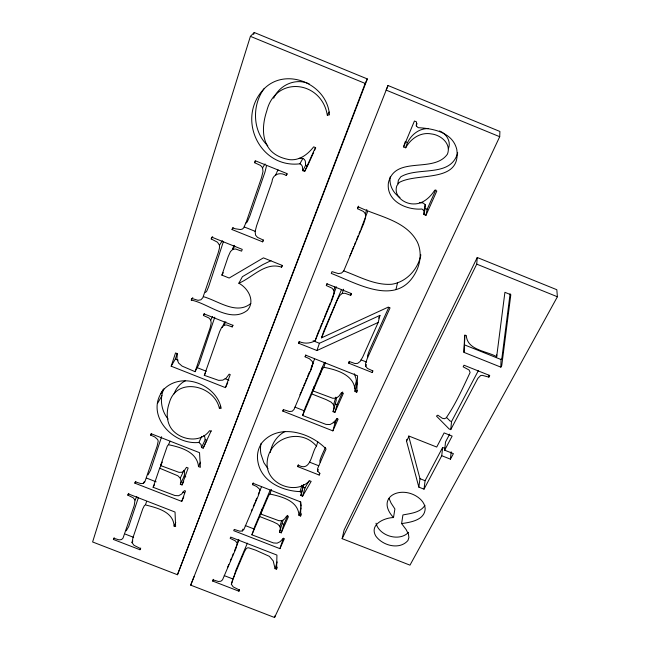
<?xml version="1.0" encoding="UTF-8"?>
<svg xmlns="http://www.w3.org/2000/svg" width="650" height="650" viewBox="0 0 650 650"><rect width="100%" height="100%" fill="white"/><g stroke="black" fill="none" stroke-linecap="round" stroke-linejoin="round"><path stroke-width="0.97" d="M222.365 240.638L219.472 245.261L219.448 248.137L218.221 252.736L202.832 297.716L200.923 299.796L197.99 300.324L191.815 298.439L191.271 300.105C208.26 303.274 230.254 323.846 247.431 310.277C255.515 301.064 248.178 288.218 238.859 283.238L242.401 276.689L262.949 264.55L270.969 260.658M423.962 210.738L421.948 209.007C406.412 210.34 385.848 200.996 388.44 182.609C395.216 155.123 433.648 173.704 447.427 154.156C451.531 143.796 440.944 134.989 431.429 133.941C420.574 131.836 410.767 138.539 405.706 147.794L403.609 146.941L414.424 121.022L416.544 121.891L416.301 125.929L418.194 127.684C433.274 128.513 452.628 132.291 456.771 149.427C461.63 183.601 417.584 172.161 399.165 182.512L396.768 185.908C393.404 196.016 404.202 203.954 413.424 203.938C422.687 204.279 430.064 197.527 434.753 190.182L436.808 191.019L425.945 215.337L423.914 214.516L423.962 210.738L425.214 204.718L423.223 203.011L419.404 202.597M423.914 214.516L425.165 208.455L425.214 204.718M238.461 539.403L235.974 548.421L222.528 579.824L220.886 581.238L218.384 581.49L213.151 579.873L212.672 581.051L238.924 591.191L239.428 590.029L233.196 586.893L231.351 584.244L232.765 579.158L244.416 551.696L246.293 548.527L247.349 547.918L248.731 547.812L255.743 550.192L269.368 556.343L273.227 560.942L275.08 568.726L276.599 569.083L277.176 567.149M276.599 569.083L276.933 555.076L230.677 537.103L230.173 538.354L235.471 540.946L237.096 543.173M500.849 367.144L501.767 365.446L510.819 294.702L504.912 292.321L496.665 356.72C486.761 350.911 467.212 350.358 466.302 335.465L464.604 335.351L463.962 352.365L500.849 367.144L501.036 359.515L501.938 357.833L510.104 293.743M496.665 356.72L496.722 354.843M463.962 352.365L464.994 335.002M499.696 136.711L499.915 131.463L388.009 85.507L386.141 90.106L499.696 136.711L274.56 617.5L190.694 585.138L388.009 85.507M488.873 377.114L489.734 375.505L463.994 365.211L463.166 366.827L469.129 370.037L470.121 372.491C462.841 387.92 455.804 403.886 446.128 417.958L444.316 418.738L442.276 418.259L437.799 415.163L436.451 416.089L449.15 428.984L450.751 429.618L477.864 378.341L480.724 375.489L482.341 375.359L488.873 377.114L488.962 375.188M390.195 176.93C388.903 185.014 393.217 193.204 399.986 197.551M342.144 538.671L476.734 264.136L477.246 257.506L556.822 289.721L557.391 296.766L409.971 565.151L342.144 538.671L344.094 530.026L477.246 257.506M445.209 448.484L442.626 447.46L441.748 455.715L450.45 459.16L451.141 451.791M450.751 429.618L451.539 421.549L478.335 370.646M450.45 459.16L453.407 453.659L444.665 450.206L445.518 441.984L449.678 434.102M300.869 495.519L303.672 484.494L300.869 495.519L302.575 496.186L311.163 481.382L309.506 480.732C295.717 495.885 266.183 483.925 267.101 463.426C267.597 438.254 300.251 426.774 316.452 446.176C311.472 452.262 311.106 472.469 298.342 465.164L297.716 466.611L319.199 475.052L319.938 473.436L317.663 471.193L317.623 468.569L326.072 448.963C310.391 432.526 278.704 422.874 261.999 442.683A36.806 29.835 17.8 0 0 258.001 462.264C261.56 481.504 282.1 491.002 300.048 491.611L301.21 492.789M406.835 439.359L406.543 441.155L418.844 487.126L424.011 489.166L425.084 480.699L442.626 447.46M270.351 452.497C271.594 443.747 277.201 435.508 285.106 431.47M418.844 487.126L419.981 478.684L408.631 435.979M420.582 256.498L420.826 254.719M389.033 498.347L391.089 503.132L394.899 508.958L393.502 517.554C384.256 517.774 369.143 524.526 375.749 535.982C382.525 545.667 399.596 550.29 407.956 540.483L408.899 537.574L408.436 534.097L406.128 529.579L401.611 523.599L402.919 514.946C410.702 513.394 420.282 512.736 424.962 505.31M397.816 183.722L398.401 180.188L400.774 176.824C418.137 166.351 450.905 177.938 457.706 152.774M180.343 484.291L180.936 480.951L180.261 478.197L177.84 475.784L159.656 468.203L153.124 487.297L174.956 495.536L178.596 495.731L181.504 494.146L184.446 490.596L185.518 491.01L181.724 501.402L134.875 483.161L135.306 481.845L140.839 483.6L143.366 483.381L144.869 481.772L157.129 446.168L158.218 441.058L157.649 439.506L154.684 436.889L150.654 435.126L151.117 433.721L199.534 452.684L200.354 467.326L198.51 466.602C197.121 451.718 180.391 447.184 168.407 444.698L167.269 446.176L160.566 465.554L178.986 472.347L182.162 472.241L184.397 470.559L186.444 467.35L188.151 468.016L182.032 484.949L180.343 484.291L184.129 476.247L184.714 472.924L184.056 470.186L180.261 478.197M448.378 148.744C451.384 141.456 446.363 133.697 439.514 130.942M139.929 549.721L140.351 548.511L134.006 545.317L132.015 542.604L133.071 537.331L142.764 508.836L144.406 505.546L145.413 504.904C156.666 507.812 173.501 511.542 174.094 526.167L175.614 526.533L175.037 512.046L128.278 493.87L127.855 495.162L133.25 497.794L134.997 500.094L134.233 505.529L123.029 538.111L121.501 539.581L119.056 539.874L113.791 538.249L113.392 539.459L139.929 549.721L140.741 548.048M425.945 215.337L427.164 209.268L435.825 189.832M161.614 436.719L150.556 470.218L148.029 474.866M214.784 317.176L198.941 364.423L195.065 371.678L182.057 366.088L178.604 363.049L176.93 359.027L177.336 353.673L175.516 352.95L171.178 366.202L225.444 387.636L227.776 382.679M395.964 289.526L397.532 282.742M349.229 361.319L348.709 363.163L372.223 372.531L372.669 370.654M266.435 166.148L264.981 172.079L249.876 215.938L247.244 221.91L245.919 223.064M270.221 490.027L263.599 505.643L260.731 514.012L278.915 520.707L282.132 520.634L284.489 519.041L286.756 515.978L288.438 516.636L281.231 532.846L279.565 532.196L280.361 528.986L279.849 526.337L281.613 520.691M279.565 532.196L282.994 520.504M348.709 363.163L349.408 361.571L354.933 363.512L357.662 363.366L360.214 361.376L362.789 356.882L378.178 322.457L379.933 315.388L319.426 343.281L316.948 350.529L298.61 343.224L299.293 341.437M372.223 372.531L372.946 370.947L367.502 368.477L365.787 366.446L366.251 364.585M335.538 398.084L333.604 404.828L334.059 407.916L333.076 411.686L334.872 412.392L343.387 393.258L341.559 392.535L338.959 396.183L336.318 398.101L332.784 398.279L313.048 390.926L322.449 368.997L323.854 367.307C336.676 369.696 355.233 375.034 355.022 391.503L356.752 392.194L357.24 390.276M355.022 391.503L356.988 383.866L355.875 378.056L354.283 373.734M354.412 388.367L356.395 380.762M333.076 411.686L336.261 400.181L335.814 397.118M223.291 241.946L208.658 286.65L206.781 291.07L205.514 292.451M283.465 409.411L282.839 411.117L332.865 430.869L335.051 422.963L337.058 418.486M234.626 574.697L235.804 570.481L247.382 543.14M416.301 125.929L416.999 123.403M319.199 475.052L319.711 473.224M334.872 412.392L337.058 404.625L342.688 391.958M317.663 471.193L318.175 469.381M274.56 617.5L275.072 615.712M260.731 514.012L268.686 495.462L269.921 494.049C281.426 496.543 298.269 500.654 298.976 515.369L300.641 516.027L301.34 513.801M298.976 515.369L301.153 507.878M405.706 147.794C408.013 137.686 417.324 128.18 428.236 128.643M302.575 496.186L305.021 487.874L309.026 480.943M316.452 446.176L317.761 441.74M403.609 146.941L404.926 142.529M314.576 358.889L311.066 368.127M300.048 491.611L301.974 485.168M275.08 568.726L277.119 561.949M279.914 548.649L283.327 538.249L284.383 538.704L279.914 548.649L233.724 530.684L234.236 529.425L239.72 531.164L242.279 530.969L243.896 529.441L258.448 495.357L259.862 490.457L259.374 488.962L256.547 486.427L252.582 484.689L253.256 482.877M336.432 286.812L331.069 301.113M367.608 211.502L360.937 229.141M281.231 532.846L283.839 524.339L287.82 515.377M250.404 36.343L92.609 541.97L177.466 574.738L367.339 78.934L254.256 32.5L250.404 36.343L365.178 83.436L367.339 78.934M253.646 34.434L254.256 32.5M365.787 366.446L365.601 363.366L367.201 358.637L390.049 307.873L388.204 307.133L321.523 337.854L337.066 300.438L339.666 295.596L342.225 293.451L344.996 293.272L350.716 295.319L351.252 293.629M297.716 466.611L298.277 464.807M323.854 367.307L325.333 362.684M319.946 374.684L322.359 367.234M219.472 245.261L217.523 242.231L211.226 238.956L211.811 237.161L242.239 249.373L241.621 251.152L235.674 249.007L232.936 249.243L230.466 251.566L228.142 256.709L221.886 275.129L229.166 278.037L263.421 257.863L282.23 265.411L281.572 267.166C265.428 261.568 252.354 277.599 238.859 283.238M302.632 415.48L311.781 393.916L314.267 386.319L305.191 407.729L302.632 415.48L325.967 424.385L329.973 424.556L333.352 422.736L336.976 418.698L338.122 419.152L332.865 430.869M313.048 390.926L315.526 383.354L324.464 362.424M171.178 366.202L175.338 359.019L177.19 353.381M342.225 293.451L343.623 289.226M138.442 497.421L128.684 526.63L126.254 530.814M232.05 229.556L232.668 227.736L235.186 228.751L240.459 229.547L242.32 229.092L243.661 227.922L246.318 221.902L261.536 177.596L262.99 171.592L262.584 167.781L260.553 165.441L254.564 162.703L255.222 160.737L286.983 173.599L286.284 175.549C280.199 171.624 272.504 174.094 271.993 181.821L256.514 226.005L255.141 231.587L255.556 235.154L257.506 237.388L263.25 240.029L262.608 241.832L232.05 229.556L233.114 227.841M195.065 371.678L210.113 327.901L211.209 323.099L210.714 319.979L208.861 317.939L203.418 315.477L203.97 313.836L232.757 325.284L232.172 326.909L226.647 324.976L224.031 325.162L221.748 327.178L219.619 331.679L204.319 375.334L218.652 380.38L222.771 380.152L226.184 378.137L229.141 374.164L230.23 374.595L225.444 387.636M238.924 591.191L239.517 589.444M269.921 494.049L271.473 489.466M365.365 213.834L363.504 211.486L357.492 208.699L358.264 206.798C378.349 216.686 405.901 220.22 417.373 242.084C421.541 251.022 420.777 261.43 416.772 270.278C398.791 308.336 358.516 284.026 331.264 273.406L331.979 271.643L338.406 273.609L341.575 273.033L343.777 270.831L363.838 223.234L365.584 217.531L365.365 213.834L366.819 209.552M145.584 504.481L146.551 501.646M321.523 337.854L323.96 330.712L341.51 289.616M310.456 370.923L312.991 363.512M251.899 534.828L259.659 516.539L262.535 508.162L254.824 526.354L251.899 534.828L273.447 542.945L277.103 543.173L280.134 541.678L283.319 538.289M231.351 584.244L234.39 575.543M222.3 327.551L224.559 322.043M298.61 343.224L299.26 341.608C304.395 343.939 310.277 343.501 315.152 340.779L317.354 334.514M315.152 340.779L332.54 298.626L334.092 293.564L333.783 290.266L334.961 286.902M420.274 257.392C416.731 270.668 405.73 282.019 391.934 284.237C374.879 285.569 359.279 276.518 343.736 270.896M282.839 411.117L283.449 409.63L289.404 411.515L292.216 411.231L294.044 409.402L311.196 369.143L312.918 363.366L312.439 361.627L309.416 358.727L305.126 356.801L305.776 354.981M357.492 208.699L358.41 206.156M242.279 530.969L242.954 529.092M333.783 290.266L331.931 288.113L326.324 285.545L327.023 283.636M212.672 581.051L213.314 579.312M275.592 175.468L276.477 173.095M177.466 574.738L365.178 83.436M190.694 585.138L194.139 576.501M326.324 285.545L327.031 283.806L351.447 293.597L350.716 295.319M252.582 484.689L253.134 483.34L300.852 502.011L300.641 516.027M305.126 356.801L305.776 355.209L357.581 375.806L356.752 392.194M317.671 333.621L319.207 329.908M319.971 328.047L321.88 323.408M322.652 321.547L323.798 318.76M324.561 316.908L330.306 302.973M349.903 255.913L351.041 253.143M351.804 251.298L353.706 246.683M354.469 244.839L355.607 242.068M356.371 240.224L358.272 235.609M359.036 233.756L360.173 230.994M227.687 567.158L228.816 564.428M230.336 560.796L231.473 558.066M232.229 556.254L233.366 553.524M234.496 550.802L239.037 539.898M251.363 511.119L252.135 509.275M253.289 506.504L254.832 502.808M255.596 500.963L256.75 498.192M258.294 494.504L261.373 487.118M299.902 394.899L301.056 392.129M301.827 390.284L302.981 387.514M303.753 385.669L304.907 382.899M305.679 381.054L306.832 378.284M307.596 376.439L309.522 371.824M174.062 393.868C176.061 388.31 180.034 383.435 185.372 380.803M378.698 318.159L379.933 315.388M163.889 388.757C159.396 398.507 161.216 410.824 168.114 419.014M325.431 447.354L321.311 456.519L319.93 460.411L319.954 462.15M388.798 307.328L369.054 351.26L367.469 355.948L367.567 357.476M232.635 248.722L234.171 245.326M304.639 171.446L315.404 147.558L313.666 146.843C307.856 154.278 299.796 160.599 289.819 159.705C282.977 158.576 276.299 156.13 271.294 151.166C260.934 140.457 262.405 123.874 266.809 110.825C275.681 75.116 321.717 80.608 327.308 115.196L329.477 114.831C326.999 82.737 283.156 65.455 261.901 91.228C237.112 120.681 260.715 168.553 299.894 163.816L301.421 164.848L302.372 166.457L302.762 170.682L304.639 171.446L307.117 166.741M313.674 152.327L307.531 165.961L305.671 165.206L305.297 161.029L304.363 159.437L302.859 158.429L299.195 158.283M314.494 150.507L315.721 147.786M174.094 526.167L175.76 522.486M198.51 466.602L200.525 462.183M181.724 501.402L183.796 496.876M211.014 431.299L209.544 430.714C201.273 442.244 184.421 440.789 174.639 432.209C166.286 425.059 165.782 412.709 169.276 402.976C176.345 376.309 214.451 385.223 219.408 408.468L221.187 408.289C216.458 384.548 182.463 371.418 164.434 388.733C143.349 412.523 171.519 445.372 198.884 442.455L201.045 444.462L201.549 447.533L203.141 448.159L206.765 440.318L205.189 439.701L204.693 436.646L203.848 435.459M201.549 447.533L205.189 439.701M219.408 408.468L220.586 405.941M182.032 484.949L183.706 481.374M203.141 448.159L211.291 430.617M198.884 442.455L201.744 436.394M281.572 267.166L282.327 265.558M132.015 542.604L132.836 540.938M406.543 441.155L409.077 436.109L436.711 447.054L444.121 432.908L452.148 436.093L444.665 450.206M153.124 487.297L154.481 484.624M160.566 465.554L162.362 462.044M159.656 468.203L161.452 464.685M232.172 326.909L233.057 325.179M168.407 444.698L170.186 441.244M204.319 375.334L205.579 372.905M134.997 500.094L136.874 496.503M113.392 539.459L114.262 537.81M143.366 483.381L144.292 481.609M224.031 325.162L225.851 321.701M424.011 489.166L441.748 455.715M302.762 170.682L305.671 165.206M134.875 483.161L135.817 481.39M127.855 495.162L128.814 493.382M262.608 241.832L263.559 240.069M276.77 172.307L278.062 169.934M327.308 115.196L329.079 111.954M150.654 435.126L151.596 433.42M299.894 163.816L302.859 158.429M210.714 319.979L212.615 316.55M286.284 175.549L287.178 173.972M157.747 403.024L161.972 395.574M160.851 393.518L163.191 389.415M203.418 315.477L204.393 313.779M221.886 275.129L223.299 272.707M232.936 249.243L234.772 246.139M273.674 98.239C279.492 84.979 295.726 77.618 309.189 83.891M191.271 300.105L192.806 297.611M262.584 167.781L265.046 163.922M211.226 238.956L212.713 236.673M254.564 162.703L255.58 161.176M264.363 88.343C251.745 104.902 252.346 131.17 267.784 145.722M408.549 532.358C399.352 542.035 379.283 536.006 376.001 523.234M250.811 303.469C236.454 315.364 218.018 300.714 203.548 296.717M316.948 350.529L378.178 322.457M401.611 523.599C410.524 522.291 424.791 520.163 425.181 508.625C424.897 503.035 420.615 498.68 416.041 495.983C398.572 485.672 375.798 498.168 393.502 517.554M125.222 534.097L133.656 537.363M224.25 575.624L232.602 578.849M184.129 476.247L185.794 476.897M282.197 523.697L283.839 524.339M259.659 516.539L272.984 521.739L277.55 523.997L279.849 526.337M146.697 478.148L156.146 481.829M182.618 492.148L184.502 492.879M245.229 525.533L254.556 529.165M303.331 487.207L305.021 487.874M419.981 478.684L425.084 480.699M309.481 462.126L318.719 465.757M311.781 393.916L326.227 399.636L331.159 402.155L333.604 404.828M335.278 403.918L337.058 404.625M175.338 359.019L178.157 360.132M196.966 367.567L206.367 371.288M225.176 378.723L228.938 380.209M294.962 407.119L304.281 410.8M333.182 422.224L335.051 422.963M451.539 421.549L449.962 420.924L446.477 417.373M313.089 340.754L319.426 343.281M361.002 359.848L366.576 362.066M464.612 344.923L501.036 359.515M244.262 226.947L255.564 231.489M476.734 264.136L557.391 296.766M425.165 208.455L427.164 209.268M405.186 141.651L407.249 142.488M268.027 468.747L263.884 462.702L260.991 454.244A36.367 29.64 17.8 0 1 261.113 443.3M300.243 501.938L301.226 506.106"/></g></svg>
